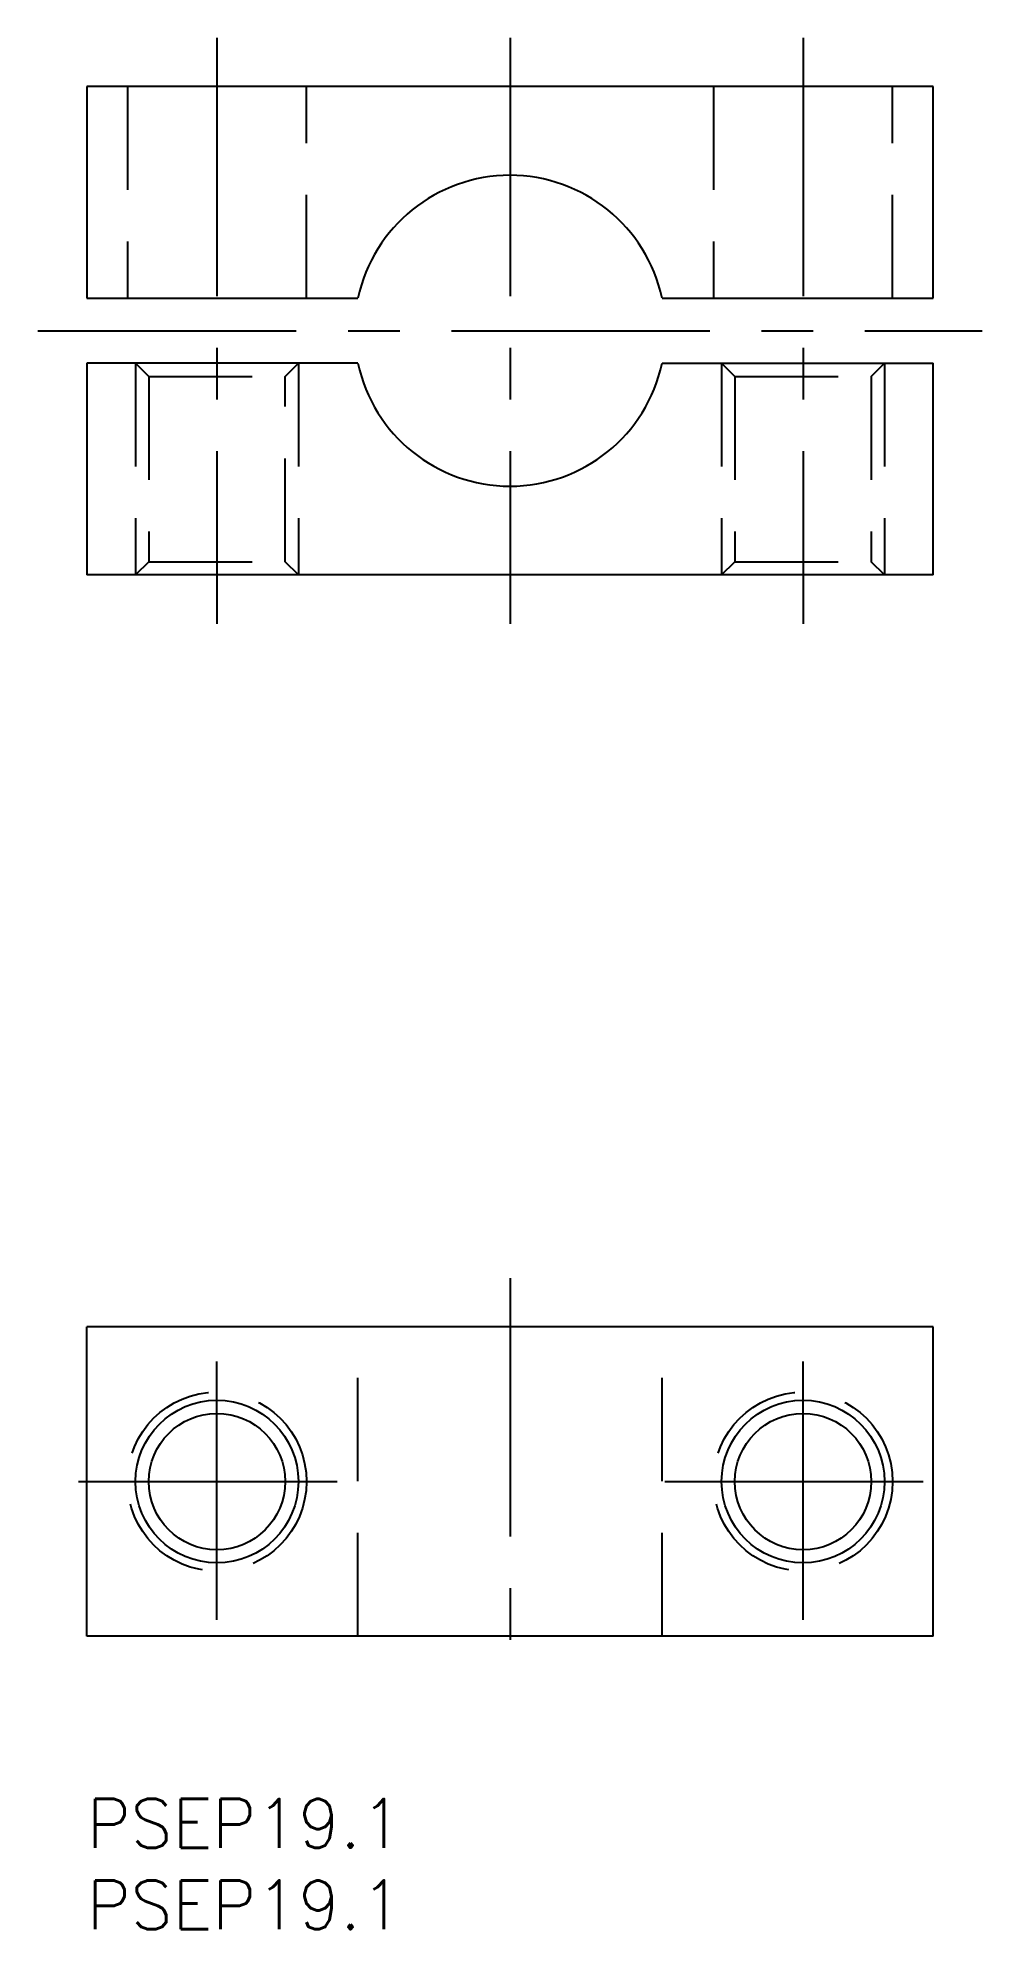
# Model space of a CAD drawing. Extents: x -3 to 55, y -8 to 108.
import ezdxf

# ---------------------------------------------------------------- set-up
doc = ezdxf.new("R2010")
doc.units = 0
doc.header["$LTSCALE"] = 0.5
doc.linetypes.add('CENTER', pattern=[50.8, 31.75, -6.35, 6.35, -6.35])
doc.linetypes.add('DASHED', pattern=[19.05, 12.7, -6.35])
for name, color, linetype in [('MSM_CENTER', 1, 'CENTER'), ('MSM_CONTINUOUS', 7, 'CONTINUOUS'), ('MSM_DASHED', 4, 'DASHED'), ('MSM_NARROW', 5, 'CONTINUOUS'), ('MSM_PART_NUMBER', 7, 'CONTINUOUS')]:
    doc.layers.add(name, color=color, linetype=linetype)
doc.styles.get("Standard").update_dxf_attribs({"font": 'txt.shx', "height": 3, "bigfont": 'bigfont.shx'})

# ---------------------------------------------------------------- blocks, each defined once
blk = doc.blocks.new('*U22')
at = {"layer": 'MSM_PART_NUMBER'}
blk.add_text('PSEP19.1', height=3, dxfattribs=at).set_placement((0, -3))
blk = doc.blocks.new('*U23')
at = {"layer": 'MSM_PART_NUMBER'}
blk.add_text('PSEP19.1', height=3, dxfattribs=at).set_placement((0, -8))

msp = doc.modelspace()

# ---------------------------------------------------------------- linework, layer by layer
at = {"layer": 'MSM_CENTER'}
for p, q in [((8, 108.21), (8, 72.21)), ((26, 108.21), (26, 72.21)), ((44, 108.21), (44, 72.21)), ((-3, 90.21), (55, 90.21)), ((26, 32), (26, 7)), ((8, 11), (8, 28)), ((44, 11), (44, 28)), ((-0.5, 19.5), (16.5, 19.5)), ((35.5, 19.5), (52.5, 19.5))]:
    msp.add_line(p, q, dxfattribs=at)
at = {"layer": 'MSM_CONTINUOUS'}
for p, q in [((52, 105.21), (0, 105.21)), ((0, 105.21), (0, 92.21)), ((52, 92.21), (52, 105.21)), ((0, 92.21), (16.66, 92.21)), ((35.34, 92.21), (52, 92.21)), ((0, 88.21), (0, 75.21)), ((16.66, 88.21), (0, 88.21)), ((35.34, 88.21), (52, 88.21)), ((52, 75.21), (52, 88.21)), ((52, 75.21), (0, 75.21)), ((52, 29), (0, 29)), ((0, 10), (0, 29)), ((52, 10), (52, 29)), ((52, 10), (0, 10))]:
    msp.add_line(p, q, dxfattribs=at)
for centre in [(8, 19.5), (44, 19.5)]:
    msp.add_circle(centre, 4.19, dxfattribs=at)
for start, end in [(12.0886, 167.9114), (192.0886, 347.9114)]:
    msp.add_arc((26, 90.21), 9.55, start, end, dxfattribs=at)
at = {"layer": 'MSM_DASHED'}
for p, q in [((2.5, 105.21), (2.5, 92.21)), ((13.5, 92.21), (13.5, 105.21)), ((38.5, 105.21), (38.5, 92.21)), ((49.5, 92.21), (49.5, 105.21)), ((3, 88.21), (3.81, 87.39)), ((3, 88.21), (3, 75.21)), ((3.81, 87.39), (3.81, 76.02)), ((3.81, 87.39), (12.19, 87.39)), ((12.19, 87.39), (13, 88.21)), ((12.19, 76.02), (12.19, 87.39)), ((13, 88.21), (13, 75.21)), ((39, 88.21), (39, 75.21)), ((39.81, 87.39), (39, 88.21)), ((39.81, 87.39), (39.81, 76.02)), ((39.81, 87.39), (48.19, 87.39)), ((48.19, 87.39), (49, 88.21)), ((48.19, 87.39), (48.19, 76.02)), ((49, 88.21), (49, 75.21)), ((3.81, 76.02), (3, 75.21)), ((3.81, 76.02), (12.19, 76.02)), ((13, 75.21), (12.19, 76.02)), ((39, 75.21), (39.81, 76.02)), ((39.81, 76.02), (48.19, 76.02)), ((49, 75.21), (48.19, 76.02)), ((16.66, 10), (16.66, 29)), ((35.34, 10), (35.34, 29))]:
    msp.add_line(p, q, dxfattribs=at)
for centre in [(8, 19.5), (44, 19.5)]:
    msp.add_circle(centre, 5.5, dxfattribs=at)
at = {"layer": 'MSM_NARROW'}
for centre in [(8, 19.5), (44, 19.5)]:
    msp.add_circle(centre, 5, dxfattribs=at)

# ---------------------------------------------------------------- block references
at = {"layer": 'MSM_CONTINUOUS'}
for name in ['*U22', '*U23']:
    msp.add_blockref(name, (0, 0), dxfattribs=at)

doc.saveas('drawing.dxf')
